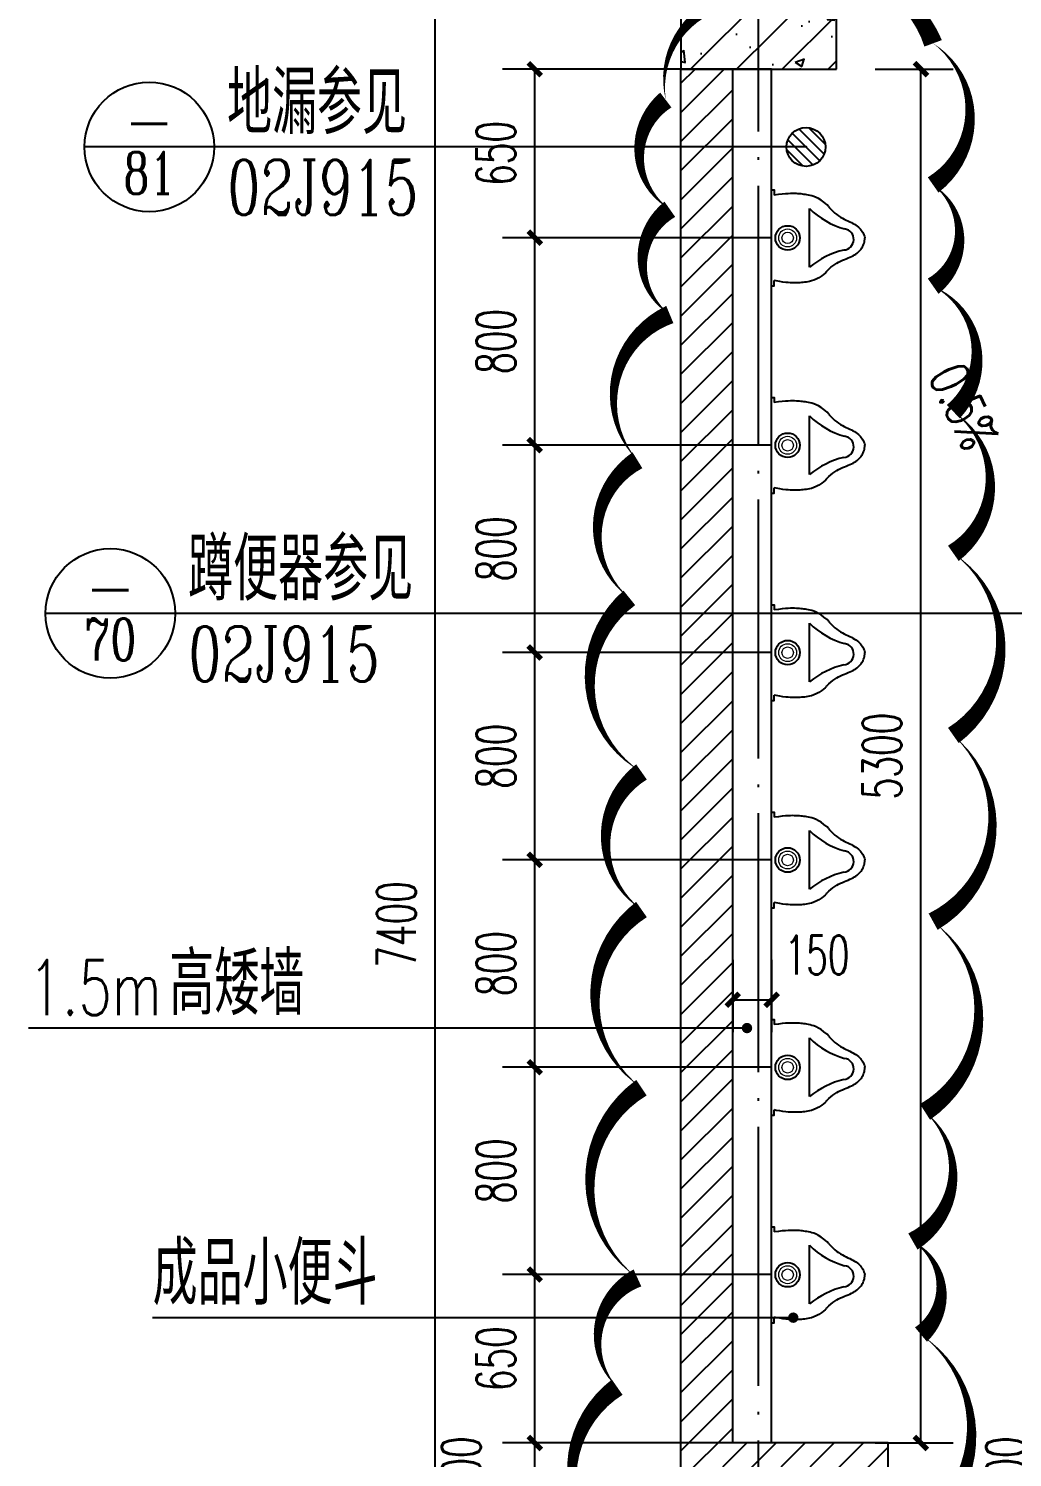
# Model space of a CAD drawing. Extents: x 307762 to 522490, y -326758 to -245675.
# Drawn here: x 392682 to 396478, y -303261 to -297748 of the extents above; entities that cross this region are included whole.
import ezdxf
from ezdxf.enums import TextEntityAlignment as Align

# ---------------------------------------------------------------- set-up
doc = ezdxf.new("R2010")
doc.units = 0
doc.header["$LTSCALE"] = 1000
doc.header["$MEASUREMENT"] = 0
doc.linetypes.add('DOTE', pattern=[2.42, 2, -0.2, 0.02, -0.2])
doc.layers.get('0').update_dxf_attribs({"linetype": 'CONTINUOUS'})
doc.layers.get('Defpoints').update_dxf_attribs({"color": 6, "linetype": 'CONTINUOUS'})
for name, color, linetype in [('A-墙线', 2, 'CONTINUOUS'), ('A-洁具', 204, 'CONTINUOUS'), ('A-门', 167, 'CONTINUOUS'), ('AXIS', 3, 'CONTINUOUS'), ('COLUMN', 2, 'CONTINUOUS'), ('DIM_IDEN', 3, 'CONTINUOUS'), ('DIM_LEAD', 3, 'CONTINUOUS'), ('DIM_SYMB', 3, 'CONTINUOUS'), ('DOTE', 1, 'DOTE'), ('EQUIP-SANITARY', 40, 'CONTINUOUS'), ('PUB_DIM', 3, 'CONTINUOUS'), ('PUB_HATCH', 250, 'CONTINUOUS'), ('PUB_TEXT', 7, 'CONTINUOUS')]:
    doc.layers.add(name, color=color, linetype=linetype)
doc.styles.add('_TCH_DIM', font='SIMPLEX', dxfattribs={"bigfont": 'GBCBIG'})
doc.styles.add('_TCH_LABEL', font='COMPLEX', dxfattribs={"bigfont": 'GBCBIG'})
doc.styles.add('DIM_FONT', font='SIMPLEX.shx', dxfattribs={"width": 0.65})
doc.dimstyles.new('DIMN50', dxfattribs={"dimscale": 0.5, "dimtxt": 300, "dimasz": 100, "dimexe": 250, "dimexo": 300, "dimgap": 150, "dimtad": 1, "dimdec": 0, "dimzin": 0, "dimdsep": 46, "dimtxsty": 'DIM_FONT', "dimblk": 'ARCHTICK', "dimcen": 0.09, "dimclrt": 7, "dimazin": 2, "dimtfac": 1, "dimtdec": 0, "dimtix": 1, "dimtmove": 2, "dimatfit": 3, "dimfxl": 0, "dimtolj": 1, "dimtzin": 0, "dimarcsym": 0})

# ---------------------------------------------------------------- blocks, each defined once
blk = doc.blocks.new('$plan$00000380')
for p, q in [((-112.2, -146.3), (113.5, -146.3)), ((-135.3, -207.1), (-130, -211.3)), ((119.8, -220.5), (127.5, -214.6))]:
    blk.add_line(p, q)
for points in [[(-185, 0), (-185, -10), (-164.4, -10)], [(-185, 0), (185, 0), (185, -10), (165, -10)], [(-135.3, -207.1), (-146.1, -193.9), (-153.4, -182.2), (-159, -171.7), (-163.1, -162.3), (-166.1, -153.9), (-168.1, -146.2), (-169.4, -139.3), (-170.4, -132.8), (-171.2, -126.7), (-171.8, -120.8), (-172.4, -115.1), (-172.8, -109.5), (-173.1, -103.9), (-173.3, -98.1), (-173.3, -92.1), (-173.3, -85.9), (-173.2, -79.2), (-172.9, -71.9), (-172.3, -63.7), (-171.4, -54.4), (-170.1, -43.7), (-168.2, -31.4), (-165.8, -17.2), (-164.4, -10)], [(127.5, -214.6), (137.5, -201.9), (145.5, -190.6), (151.6, -180.4), (156.3, -171.3), (159.7, -163), (162.1, -155.5), (163.9, -148.7), (165.2, -142.3), (166.3, -136.2), (167.3, -130.4), (168.2, -124.7), (168.9, -119.1), (169.5, -113.5), (170, -107.8), (170.4, -101.8), (170.8, -95.6), (171, -88.9), (171.1, -81.6), (171, -73.4), (170.6, -64), (169.9, -53.3), (168.7, -40.9), (167.1, -26.6), (164.9, -10.1)], [(-130, -211.3), (-128.2, -212.9), (-120.3, -220.9), (-113.4, -228.7), (-107.4, -236.3), (-102.1, -243.8), (-97.5, -251.3), (-93.4, -258.7), (-89.7, -266.2), (-86.2, -273.6), (-83.1, -280.9), (-80.1, -288.1), (-77.2, -295.1), (-74.4, -301.8), (-71.5, -308.2), (-68.5, -314.2), (-65.3, -319.8), (-62, -324.9), (-58.5, -329.6), (-54.8, -334), (-51, -338), (-47, -341.6), (-42.9, -344.9), (-38.6, -347.9), (-34.2, -350.5), (-29.7, -352.9), (-25.1, -354.9), (-20.3, -356.6), (-15.4, -358), (-10.4, -359), (-5.3, -359.6), (-0.1, -359.8), (0.3, -359.8)], [(119.8, -220.5), (117.9, -222), (109.6, -229.5), (102.3, -236.9), (95.8, -244.2), (90.2, -251.4), (85.1, -258.6), (80.6, -265.8), (76.4, -273), (72.6, -280.2), (69, -287.4), (65.7, -294.4), (62.4, -301.2), (59.2, -307.7), (55.9, -314), (52.6, -319.8), (49.1, -325.2), (45.5, -330.1), (41.7, -334.7), (37.8, -338.8), (33.8, -342.6), (29.6, -346), (25.3, -349), (20.9, -351.7), (16.3, -354.2), (11.7, -356.3), (6.9, -358), (2.1, -359.4), (0.3, -359.8)]]:
    blk.add_lwpolyline(points)
blk.add_circle((0, -61.9), 47.3)
at = {"lineweight": 13}
for radius in [34.6, 22.1]:
    blk.add_circle((0, -61.9), radius, dxfattribs=at)
for centre, radius, start, end in [((-382.4, -362.7), 346.2, 14.0616, 38.7001), ((335.1, -365.6), 311.8, 135.2868, 164.3913), ((-5.7, -276), 40.9, 183.6565, 351.9398)]:
    blk.add_arc(centre, radius, start, end)
blk = doc.blocks.new('_ArchTick')
at = {"color": 0, "linetype": 'ByBlock', "const_width": 0.4}
blk.add_lwpolyline([(-0.5, -0.5), (0.5, 0.5)], dxfattribs=at)
blk = doc.blocks.new('*D42')
at = {"layer": 'Defpoints', "color": 0}
for p in [(395398.8, -301190.9), (395548.8, -301190.9), (395548.8, -301495)]:
    blk.add_point(p, dxfattribs=at)
at = {"layer": 'PUB_DIM', "color": 0, "lineweight": -2}
for p, q in [((395398.8, -301340.9), (395398.8, -301620)), ((395548.8, -301340.9), (395548.8, -301620)), ((395398.8, -301495), (395548.8, -301495))]:
    blk.add_line(p, q, dxfattribs=at)
at = {"layer": 'PUB_DIM', "color": 0, "lineweight": -2, "xscale": 50, "yscale": 50, "zscale": 50, "rotation": 180}
blk.add_blockref('_ArchTick', (395398.8, -301495), dxfattribs=at)
at = {"layer": 'PUB_DIM', "color": 0, "lineweight": -2, "xscale": 50, "yscale": 50, "zscale": 50}
blk.add_blockref('_ArchTick', (395548.8, -301495), dxfattribs=at)
at = {"layer": 'PUB_DIM', "color": 7, "insert": (395723.8, -301322.5), "char_height": 150, "attachment_point": 5, "style": 'DIM_FONT'}
blk.add_mtext('\\A1;150', dxfattribs=at)
blk = doc.blocks.new('*D43')
at = {"layer": 'Defpoints', "color": 0}
for p in [(394635.2, -297904.9), (395698.8, -297904.9), (395698.8, -298555.3)]:
    blk.add_point(p, dxfattribs=at)
at = {"layer": 'PUB_DIM', "color": 0, "lineweight": -2}
for p, q in [((395548.8, -297904.9), (394510.2, -297904.9)), ((394635.2, -298555.3), (394635.2, -297904.9)), ((395548.8, -298555.3), (394510.2, -298555.3))]:
    blk.add_line(p, q, dxfattribs=at)
at = {"layer": 'PUB_DIM', "color": 0, "lineweight": -2, "xscale": 50, "yscale": 50, "zscale": 50}
for p, rotation in [((394635.2, -297904.9), 90), ((394635.2, -298555.3), 270)]:
    blk.add_blockref('_ArchTick', p, dxfattribs=dict(at, rotation=rotation))
at = {"layer": 'PUB_DIM', "color": 7, "insert": (394485.2, -298230.1), "char_height": 150, "attachment_point": 5, "rotation": 90, "style": 'DIM_FONT'}
blk.add_mtext('\\A1;650', dxfattribs=at)
blk = doc.blocks.new('*D44')
at = {"layer": 'Defpoints', "color": 0}
for p in [(394635.2, -298555.3), (395698.8, -298555.3), (395698.8, -299355.3)]:
    blk.add_point(p, dxfattribs=at)
at = {"layer": 'PUB_DIM', "color": 0, "lineweight": -2}
for p, q in [((395548.8, -298555.3), (394510.2, -298555.3)), ((394635.2, -299355.3), (394635.2, -298555.3)), ((395548.8, -299355.3), (394510.2, -299355.3))]:
    blk.add_line(p, q, dxfattribs=at)
at = {"layer": 'PUB_DIM', "color": 0, "lineweight": -2, "xscale": 50, "yscale": 50, "zscale": 50}
for p, rotation in [((394635.2, -298555.3), 90), ((394635.2, -299355.3), 270)]:
    blk.add_blockref('_ArchTick', p, dxfattribs=dict(at, rotation=rotation))
at = {"layer": 'PUB_DIM', "color": 7, "insert": (394485.2, -298955.3), "char_height": 150, "attachment_point": 5, "rotation": 90, "style": 'DIM_FONT'}
blk.add_mtext('\\A1;800', dxfattribs=at)
blk = doc.blocks.new('*D45')
at = {"layer": 'Defpoints', "color": 0}
for p in [(394635.2, -299355.3), (395698.8, -299355.3), (395698.8, -300155.3)]:
    blk.add_point(p, dxfattribs=at)
at = {"layer": 'PUB_DIM', "color": 0, "lineweight": -2}
for p, q in [((395548.8, -299355.3), (394510.2, -299355.3)), ((394635.2, -300155.3), (394635.2, -299355.3)), ((395548.8, -300155.3), (394510.2, -300155.3))]:
    blk.add_line(p, q, dxfattribs=at)
at = {"layer": 'PUB_DIM', "color": 0, "lineweight": -2, "xscale": 50, "yscale": 50, "zscale": 50}
for p, rotation in [((394635.2, -299355.3), 90), ((394635.2, -300155.3), 270)]:
    blk.add_blockref('_ArchTick', p, dxfattribs=dict(at, rotation=rotation))
at = {"layer": 'PUB_DIM', "color": 7, "insert": (394485.2, -299755.3), "char_height": 150, "attachment_point": 5, "rotation": 90, "style": 'DIM_FONT'}
blk.add_mtext('\\A1;800', dxfattribs=at)
blk = doc.blocks.new('*D46')
at = {"layer": 'Defpoints', "color": 0}
for p in [(394635.2, -300155.3), (395698.8, -300155.3), (395698.8, -300955.3)]:
    blk.add_point(p, dxfattribs=at)
at = {"layer": 'PUB_DIM', "color": 0, "lineweight": -2}
for p, q in [((395548.8, -300155.3), (394510.2, -300155.3)), ((394635.2, -300955.3), (394635.2, -300155.3)), ((395548.8, -300955.3), (394510.2, -300955.3))]:
    blk.add_line(p, q, dxfattribs=at)
at = {"layer": 'PUB_DIM', "color": 0, "lineweight": -2, "xscale": 50, "yscale": 50, "zscale": 50}
for p, rotation in [((394635.2, -300155.3), 90), ((394635.2, -300955.3), 270)]:
    blk.add_blockref('_ArchTick', p, dxfattribs=dict(at, rotation=rotation))
at = {"layer": 'PUB_DIM', "color": 7, "insert": (394485.2, -300555.3), "char_height": 150, "attachment_point": 5, "rotation": 90, "style": 'DIM_FONT'}
blk.add_mtext('\\A1;800', dxfattribs=at)
blk = doc.blocks.new('*D47')
at = {"layer": 'Defpoints', "color": 0}
for p in [(394635.2, -300955.3), (395698.8, -300955.3), (395698.8, -301755.3)]:
    blk.add_point(p, dxfattribs=at)
at = {"layer": 'PUB_DIM', "color": 0, "lineweight": -2}
for p, q in [((395548.8, -300955.3), (394510.2, -300955.3)), ((394635.2, -301755.3), (394635.2, -300955.3)), ((395548.8, -301755.3), (394510.2, -301755.3))]:
    blk.add_line(p, q, dxfattribs=at)
at = {"layer": 'PUB_DIM', "color": 0, "lineweight": -2, "xscale": 50, "yscale": 50, "zscale": 50}
for p, rotation in [((394635.2, -300955.3), 90), ((394635.2, -301755.3), 270)]:
    blk.add_blockref('_ArchTick', p, dxfattribs=dict(at, rotation=rotation))
at = {"layer": 'PUB_DIM', "color": 7, "insert": (394485.2, -301355.3), "char_height": 150, "attachment_point": 5, "rotation": 90, "style": 'DIM_FONT'}
blk.add_mtext('\\A1;800', dxfattribs=at)
blk = doc.blocks.new('*D48')
at = {"layer": 'Defpoints', "color": 0}
for p in [(394635.2, -301755.3), (395698.8, -301755.3), (395698.8, -302555.3)]:
    blk.add_point(p, dxfattribs=at)
at = {"layer": 'PUB_DIM', "color": 0, "lineweight": -2}
for p, q in [((395548.8, -301755.3), (394510.2, -301755.3)), ((394635.2, -302555.3), (394635.2, -301755.3)), ((395548.8, -302555.3), (394510.2, -302555.3))]:
    blk.add_line(p, q, dxfattribs=at)
at = {"layer": 'PUB_DIM', "color": 0, "lineweight": -2, "xscale": 50, "yscale": 50, "zscale": 50}
for p, rotation in [((394635.2, -301755.3), 90), ((394635.2, -302555.3), 270)]:
    blk.add_blockref('_ArchTick', p, dxfattribs=dict(at, rotation=rotation))
at = {"layer": 'PUB_DIM', "color": 7, "insert": (394485.2, -302155.3), "char_height": 150, "attachment_point": 5, "rotation": 90, "style": 'DIM_FONT'}
blk.add_mtext('\\A1;800', dxfattribs=at)
blk = doc.blocks.new('*D49')
at = {"layer": 'Defpoints', "color": 0}
for p in [(394635.2, -302555.3), (395698.8, -302555.3), (395698.8, -303204.9)]:
    blk.add_point(p, dxfattribs=at)
at = {"layer": 'PUB_DIM', "color": 0, "lineweight": -2}
for p, q in [((395548.8, -302555.3), (394510.2, -302555.3)), ((394635.2, -303204.9), (394635.2, -302555.3)), ((395548.8, -303204.9), (394510.2, -303204.9))]:
    blk.add_line(p, q, dxfattribs=at)
at = {"layer": 'PUB_DIM', "color": 0, "lineweight": -2, "xscale": 50, "yscale": 50, "zscale": 50}
for p, rotation in [((394635.2, -302555.3), 90), ((394635.2, -303204.9), 270)]:
    blk.add_blockref('_ArchTick', p, dxfattribs=dict(at, rotation=rotation))
at = {"layer": 'PUB_DIM', "color": 7, "insert": (394485.2, -302880.1), "char_height": 150, "attachment_point": 5, "rotation": 90, "style": 'DIM_FONT'}
blk.add_mtext('\\A1;650', dxfattribs=at)
blk = doc.blocks.new('*D50')
at = {"layer": 'Defpoints', "color": 0}
for p in [(394635.2, -303204.9), (395698.8, -303204.9), (395698.8, -303404.9)]:
    blk.add_point(p, dxfattribs=at)
at = {"layer": 'PUB_DIM', "color": 0, "lineweight": -2}
for p, q in [((395548.8, -303204.9), (394510.2, -303204.9)), ((394635.2, -303404.9), (394635.2, -303204.9)), ((395548.8, -303404.9), (394510.2, -303404.9))]:
    blk.add_line(p, q, dxfattribs=at)
at = {"layer": 'PUB_DIM', "color": 0, "lineweight": -2, "xscale": 50, "yscale": 50, "zscale": 50}
for p, rotation in [((394635.2, -303204.9), 90), ((394635.2, -303404.9), 270)]:
    blk.add_blockref('_ArchTick', p, dxfattribs=dict(at, rotation=rotation))
at = {"layer": 'PUB_DIM', "color": 7, "insert": (394351.5, -303304.9), "char_height": 150, "attachment_point": 5, "rotation": 90, "style": 'DIM_FONT'}
blk.add_mtext('\\A1;200', dxfattribs=at)
blk = doc.blocks.new('*D103')
at = {"layer": 'Defpoints', "color": 0}
for p in [(395798.8, -297904.9), (396124.7, -297904.9), (395798.8, -303204.9)]:
    blk.add_point(p, dxfattribs=at)
at = {"layer": 'PUB_DIM', "color": 0, "lineweight": -2}
for p, q in [((395948.8, -297904.9), (396249.7, -297904.9)), ((396124.7, -303204.9), (396124.7, -297904.9)), ((395948.8, -303204.9), (396249.7, -303204.9))]:
    blk.add_line(p, q, dxfattribs=at)
at = {"layer": 'PUB_DIM', "color": 0, "lineweight": -2, "xscale": 50, "yscale": 50, "zscale": 50}
for p, rotation in [((396124.7, -297904.9), 90), ((396124.7, -303204.9), 270)]:
    blk.add_blockref('_ArchTick', p, dxfattribs=dict(at, rotation=rotation))
at = {"layer": 'PUB_DIM', "color": 7, "insert": (395974.7, -300554.9), "char_height": 150, "attachment_point": 5, "rotation": 90, "style": 'DIM_FONT'}
blk.add_mtext('\\A1;5300', dxfattribs=at)
blk = doc.blocks.new('*D115')
at = {"layer": 'Defpoints', "color": 0}
for p in [(396735.1, -303204.9), (397298.8, -303204.9), (397298.8, -303404.9)]:
    blk.add_point(p, dxfattribs=at)
at = {"layer": 'PUB_DIM', "color": 0, "lineweight": -2}
for p, q in [((397148.8, -303204.9), (396610.1, -303204.9)), ((396735.1, -303404.9), (396735.1, -303204.9)), ((397148.8, -303404.9), (396610.1, -303404.9))]:
    blk.add_line(p, q, dxfattribs=at)
at = {"layer": 'PUB_DIM', "color": 0, "lineweight": -2, "xscale": 50, "yscale": 50, "zscale": 50}
for p, rotation in [((396735.1, -303204.9), 90), ((396735.1, -303404.9), 270)]:
    blk.add_blockref('_ArchTick', p, dxfattribs=dict(at, rotation=rotation))
at = {"layer": 'PUB_DIM', "color": 7, "insert": (396451.4, -303304.9), "char_height": 150, "attachment_point": 5, "rotation": 90, "style": 'DIM_FONT'}
blk.add_mtext('\\A1;200', dxfattribs=at)
blk = doc.blocks.new('*D143')
at = {"layer": 'AXIS', "color": 0, "lineweight": -2}
for p, q in [((395048.8, -297504.9), (394126.5, -297504.9)), ((394251.5, -304904.9), (394251.5, -297504.9)), ((395048.8, -304904.9), (394126.5, -304904.9))]:
    blk.add_line(p, q, dxfattribs=at)
at = {"layer": 'Defpoints', "color": 0}
for p in [(394251.5, -297504.9), (395198.8, -297504.9), (395198.8, -304904.9)]:
    blk.add_point(p, dxfattribs=at)
at = {"layer": 'AXIS', "color": 0, "lineweight": -2, "xscale": 50, "yscale": 50, "zscale": 50}
for p, rotation in [((394251.5, -297504.9), 90), ((394251.5, -304904.9), 270)]:
    blk.add_blockref('_ArchTick', p, dxfattribs=dict(at, rotation=rotation))
at = {"layer": 'AXIS', "color": 7, "insert": (394101.5, -301204.9), "char_height": 150, "attachment_point": 5, "rotation": 90, "style": 'DIM_FONT'}
blk.add_mtext('\\A1;7400', dxfattribs=at)
blk = doc.blocks.new('$lvtry$00000171')
for p, q in [((-74.2, 10.6), (-10.6, 74.2)), ((-69.8, -27.4), (27.4, 69.8)), ((-53, -53), (53, 53)), ((-27.4, -69.8), (69.8, 27.4)), ((10.6, -74.2), (74.2, -10.6))]:
    blk.add_line(p, q)
blk.add_circle((0, 0), 75)
blk.add_point((0, 0))

msp = doc.modelspace()

# ---------------------------------------------------------------- hatches: boundary and pattern name
at = {"layer": 'PUB_HATCH'}
h = msp.add_hatch(dxfattribs=at)
h.set_pattern_fill('ANSI31', color=256, scale=50, style=0)
h.set_pattern_definition([(45, (395198.77, -305704.93), (-56.1266, 56.1266), [])])
h.paths.add_polyline_path([(401398.8, -297904.9), (401198.8, -297904.9), (401198.8, -304904.9), (401898.8, -304904.9), (401898.8, -304804.9), (401998.8, -304804.9), (401998.8, -304761.2), (401893.8, -304723.9), (402103.8, -304686.9), (401998.8, -304648.7), (401998.8, -304604.9), (401398.8, -304604.9)])
h.paths.add_polyline_path([(401198.8, -297304.9), (401598.8, -297304.9), (401598.8, -296809.4), (401455, -296809.4), (401417.8, -296914.4), (401380.7, -296704.4), (401342.5, -296809.4), (401198.8, -296809.4), (401198.8, -297104.9), (400698.8, -297104.9), (400698.8, -297154.9), (400648.8, -297154.9), (400648.8, -297204.9), (400448.8, -297204.9), (400448.8, -297254.9), (400398.8, -297254.9), (400398.8, -297504.9), (401198.8, -297504.9)])
h.paths.add_polyline_path([(398698.8, -297504.9), (399198.8, -297504.9), (399198.8, -297254.9), (399148.8, -297254.9), (399148.8, -297204.9), (398948.8, -297204.9), (398948.8, -297154.9), (398898.8, -297154.9), (398898.8, -297104.9), (398298.8, -297104.9), (398298.8, -297154.9), (398248.8, -297154.9), (398248.8, -297204.9), (398048.8, -297204.9), (398048.8, -297254.9), (397998.8, -297254.9), (397998.8, -297504.9), (398498.8, -297504.9), (398498.8, -303204.9), (397298.8, -303204.9), (397298.8, -303404.9), (397698.8, -303404.9), (397698.8, -303504.9), (397798.8, -303504.9), (397798.8, -303404.9), (399298.8, -303404.9), (399298.8, -303504.9), (399398.8, -303504.9), (399398.8, -303404.9), (399898.8, -303404.9), (399898.8, -303204.9), (398698.8, -303204.9)])
h.paths.add_polyline_path([(401198.8, -305504.9), (399398.8, -305504.9), (399398.8, -304504.9), (399298.8, -304504.9), (399298.8, -305704.9), (401198.8, -305704.9)])
h.paths.add_polyline_path([(397798.8, -304504.9), (397698.8, -304504.9), (397698.8, -305504.9), (395898.8, -305504.9), (395898.8, -303404.9), (395998.8, -303404.9), (395998.8, -303204.9), (395398.8, -303204.9), (395398.8, -297904.9), (395198.8, -297904.9), (395198.8, -304904.9), (395398.8, -304904.9), (395398.8, -303404.9), (395798.8, -303404.9), (395798.8, -305504.9), (395798.8, -305704.9), (397798.8, -305704.9)])
h.paths.add_polyline_path([(396748.8, -297204.9), (396548.8, -297204.9), (396548.8, -297154.9), (396498.8, -297154.9), (396498.8, -297104.9), (395798.8, -297104.9), (395798.8, -297504.9), (396798.8, -297504.9), (396798.8, -297254.9), (396748.8, -297254.9)])
h = msp.add_hatch(dxfattribs=at)
h.set_pattern_fill('钢筋混凝土', color=256, scale=50, style=0)
h.set_pattern_definition([(45, (0, 0), (-88.388348, 88.388348), []), (50, (0, 0), (358.6301, -31.37607), [37.5, -412.5]), (355, (0, 0), (-69.37567, 376.09607), [30, -330]), (100.4514, (29.9, -2.6), (289.2547, 344.71977), [31.8701, -350.57106]), (46.1842, (0, 100), (533.62052, -82.7595), [56.25, -618.75]), (96.6356, (44.47, 93.1), (467.33135, 487.05894), [47.80514, -525.8565]), (351.1842, (0, 100), (467.331, 487.0593), [45, -495]), (21, (50, 75), (298.45353, -201.30945), [37.5, -412.5]), (326, (50, 75), (121.65767, 362.57502), [30, -330]), (71.4514, (74.87, 58.22), (420.11131, 161.26525), [31.8701, -350.57106]), (37.5, (0, 0), (6.079928, 166.446927), [0, -326, 0, -335, 0, -331.25]), (7.5, (0, 0), (131.53477, 197.205856), [0, -191, 0, -318.5, 0, -126.25]), (327.5, (-111.5, 0), (266.911218, -11.277436), [0, -125, 0, -390, 0, -517.5]), (317.5, (-161.5, 0), (291.59308, 50.05249), [0, -162.5, 0, -259, 0, -367.5])])
h.paths.add_polyline_path([(395798.8, -297104.9), (395198.8, -297104.9), (395198.8, -297904.9), (395798.8, -297904.9)])

# ---------------------------------------------------------------- linework, layer by layer
at = {"layer": 'A-墙线'}
for p, q in [((395198.8, -304904.9), (395198.8, -297904.9)), ((395398.8, -303204.9), (395398.8, -297904.9)), ((395998.8, -303204.9), (395398.8, -303204.9)), ((395998.8, -303404.9), (395998.8, -303204.9))]:
    msp.add_line(p, q, dxfattribs=at)
at = {"layer": 'A-门'}
msp.add_line((395548.8, -303204.9), (395548.8, -297904.9), dxfattribs=at)
at = {"layer": 'COLUMN'}
for p, q in [((395198.8, -297104.9), (395198.8, -297904.9)), ((395798.8, -297904.9), (395798.8, -297104.9)), ((395198.8, -297904.9), (395798.8, -297904.9))]:
    msp.add_line(p, q, dxfattribs=at)
at = {"layer": 'Defpoints'}
msp.add_lwpolyline([(394953.1, -303661.3, 0, 71.9, -0.520567), (394953.1, -302989.8, 0, 71.9, -0.520567), (395031.2, -302568.2, 0, 71.9, -0.520567), (395046.8, -301834.2, 0, 71.9, -0.520567), (395046.8, -301147, 0, 71.9, -0.520567), (395046.8, -300616.1, 0, 71.9, -0.520567), (395000, -299944.6, 0, 71.9, -0.520567), (395031.2, -299413.6, 0, 71.9, -0.520567), (395156.2, -298851.4, 0, 71.9, -0.520567), (395156.2, -298445.3, 0, 71.9, -0.520567), (395140.6, -298023.7, 0, 71.9, -0.520567), (395515.7, -297633.3, 0, 71.9, -0.520567), (396172, -297805.1, 0, 71.9, -0.520567), (396172, -298351.6, 0, 71.9, -0.520567), (396172, -298742.1, 0, 71.9, -0.520567), (396250.1, -299226.2, 0, 71.9, -0.520567), (396250.1, -299772.8, 0, 71.9, -0.520567), (396250.1, -300475.5, 0, 71.9, -0.520567), (396172, -301193.9, 0, 71.9, -0.520567), (396140.7, -301927.9, 0, 71.9, -0.520567), (396093.9, -302427.6, 0, 71.9, -0.520567), (396125.1, -302786.8, 0, 71.9, -0.520567), (396125.1, -303536.4, 0, 71.9, -0.520567), (395922, -303848.7, 0, 71.9, -0.520567)], format="xyseb", close=True, dxfattribs=at)
at = {"layer": 'DIM_IDEN'}
for p, q in [((393397.9, -298204.9), (392897.9, -298204.9)), ((394629.7, -298204.9), (393397.9, -298204.9)), ((395681.6, -298204.9), (394629.7, -298204.9)), ((393247.9, -300004.5), (392747.9, -300004.5)), ((394250.8, -300004.5), (393247.9, -300004.5)), ((398020.1, -300004.5), (394250.8, -300004.5))]:
    msp.add_line(p, q, dxfattribs=at)
for centre, radius in [((393147.9, -298204.9), 250), ((395681.6, -298204.9), 0), ((392997.9, -300004.5), 250)]:
    msp.add_circle(centre, radius, dxfattribs=at)
at = {"layer": 'DIM_LEAD'}
for p, q in [((394058.6, -301604.2), (392682.4, -301604.2)), ((395453.9, -301604.2), (394058.6, -301604.2)), ((394058.6, -302721.6), (393160.8, -302721.6)), ((395632.4, -302721.6), (394058.6, -302721.6))]:
    msp.add_line(p, q, dxfattribs=at)
at = {"layer": 'DIM_LEAD', "const_width": 20}
for points in [[(395463.9, -301604.2, 1), (395443.9, -301604.2, 1)], [(395642.4, -302721.6, 1), (395622.4, -302721.6, 1)]]:
    msp.add_lwpolyline(points, format="xyb", close=True, dxfattribs=at)
at = {"layer": 'DIM_SYMB'}
msp.add_lwpolyline([(396366.7, -299651.3, 0, 0, 0), (396057.5, -299009.8, 40, 0, 0), (395992.3, -298874.7, 0, 0, 0)], format="xyseb", dxfattribs=at)
at = {"layer": 'DOTE', "ltscale": 0.5}
msp.add_line((395498.8, -305404.9), (395498.8, -297404.9), dxfattribs=at)

# ---------------------------------------------------------------- block references
at = {"layer": 'A-洁具', "rotation": 90.00000000000001}
msp.add_blockref('$lvtry$00000171', (395681.6, -298204.9), dxfattribs=at)
at = {"layer": 'EQUIP-SANITARY', "xscale": -1, "yscale": -1, "rotation": 270}
for p in [(395548.8, -298555.9), (395548.8, -299355.9), (395548.8, -300155.9), (395548.8, -300955.9), (395548.8, -301755.9), (395548.8, -302555.9)]:
    msp.add_blockref('$plan$00000380', p, dxfattribs=at)

# ---------------------------------------------------------------- texts
at = {"layer": 'PUB_TEXT'}
for s, style, p in [('地漏参见', '_TCH_LABEL', (393447.9, -298154.9)), ('蹲便器参见', '_TCH_LABEL', (393297.9, -299954.5)), ('高矮墙', '_TCH_DIM', (393225.3, -301554.2)), ('成品小便斗', '_TCH_DIM', (393160.8, -302671.6))]:
    msp.add_text(s, height=241.13, dxfattribs=dict(at, style=style)).set_placement(p)
at = {"layer": 'PUB_TEXT', "style": '_TCH_LABEL'}
for s, width, p, p2 in [('-', 1.458333, (393047.3, -298184.8), (393248.6, -298184.8)), ('81', 0.905172, (393047.3, -298386), (393248.6, -298386)), ('-', 1.458333, (392897.3, -299984.4), (393098.6, -299984.4)), ('70', 0.772059, (392897.3, -300185.6), (393098.6, -300185.6))]:
    msp.add_text(s, height=161, dxfattribs=dict(at, width=width)).set_placement(p, p2, align=Align.FIT)
at = {"layer": 'PUB_TEXT', "width": 0.705882}
for s, style, p in [('02J915', '_TCH_LABEL', (393447.9, -298467.4)), ('02J915', '_TCH_LABEL', (393297.9, -300267)), ('1.5m', '_TCH_DIM', (392682.4, -301554.2))]:
    msp.add_text(s, height=212.5, dxfattribs=dict(at, style=style)).set_placement(p)
at = {"layer": 'PUB_TEXT', "style": '_TCH_DIM', "width": 0.705882}
msp.add_text('0.5%%%', height=148.75, rotation=295.7325, dxfattribs=at).set_placement((396150.7, -299088.2))

# ---------------------------------------------------------------- dimensions: what is measured, and where the dimension line sits
at = {"layer": 'AXIS'}
dim = msp.add_aligned_dim(p1=(395198.8, -304904.9), p2=(395198.8, -297504.9), distance=947.2, dimstyle='DIMN50', dxfattribs=at)
dim.commit()
dim.dimension.update_dxf_attribs({"geometry": '*D143', "text_midpoint": (394101.5, -301204.9)})
at = {"layer": 'PUB_DIM'}
for p1, p2, distance, picture, middle in [((395698.8, -298555.3), (395698.8, -297904.9), 1063.5, '*D43', (394485.2, -298230.1)), ((395798.8, -303204.9), (395798.8, -297904.9), -325.9, '*D103', (395974.7, -300554.9)), ((395698.8, -299355.3), (395698.8, -298555.3), 1063.5, '*D44', (394485.2, -298955.3)), ((395698.8, -300155.3), (395698.8, -299355.3), 1063.5, '*D45', (394485.2, -299755.3)), ((395698.8, -300955.3), (395698.8, -300155.3), 1063.5, '*D46', (394485.2, -300555.3)), ((395698.8, -301755.3), (395698.8, -300955.3), 1063.5, '*D47', (394485.2, -301355.3)), ((395698.8, -302555.3), (395698.8, -301755.3), 1063.5, '*D48', (394485.2, -302155.3)), ((395698.8, -303204.9), (395698.8, -302555.3), 1063.5, '*D49', (394485.2, -302880.1))]:
    dim = msp.add_aligned_dim(p1=p1, p2=p2, distance=distance, dimstyle='DIMN50', dxfattribs=at)
    dim.commit()
    dim.dimension.update_dxf_attribs({"geometry": picture, "text_midpoint": middle})
for base, p1, p2, angle, picture, middle in [((395548.8, -301495), (395398.8, -301190.9), (395548.8, -301190.9), 0, '*D42', (395723.8, -301322.5)), ((394635.2, -303204.9), (395698.8, -303404.9), (395698.8, -303204.9), 90, '*D50', (394351.5, -303304.9)), ((396735.1, -303204.9), (397298.8, -303404.9), (397298.8, -303204.9), 90, '*D115', (396451.4, -303304.9))]:
    dim = msp.add_linear_dim(base=base, p1=p1, p2=p2, angle=angle, dimstyle='DIMN50', dxfattribs=at)
    dim.commit()
    dim.dimension.update_dxf_attribs({"geometry": picture, "text_midpoint": middle, "dimtype": 129})

doc.saveas('drawing.dxf')
